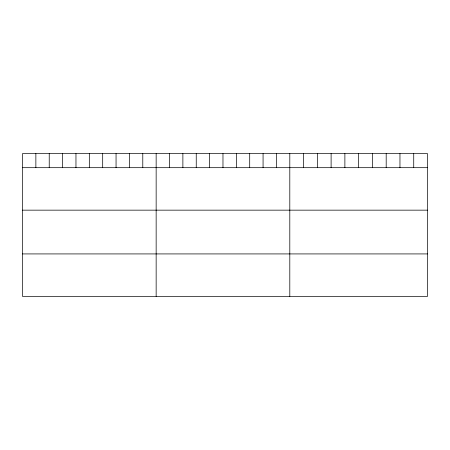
<?xml version="1.0" encoding="UTF-8"?>
<svg xmlns="http://www.w3.org/2000/svg" width="450" height="450" viewBox="0 0 450 450"><rect width="100%" height="100%" fill="white"/><g stroke="black" fill="none" stroke-linecap="round" stroke-linejoin="round"><path stroke-width="0.67" d="M427.5 167.681L427.5 296.404L22.5 296.404L22.5 153.596L427.5 153.596L427.5 167.681L22.5 167.681M22.5 210.156L427.5 210.156M22.5 253.924L427.5 253.924M413.73 153.596L413.73 167.681M399.96 153.596L399.96 167.681M386.19 153.596L386.19 167.681M372.42 153.596L372.42 167.681M358.65 153.596L358.65 167.681M344.88 153.596L344.88 167.681M331.11 153.596L331.11 167.681M317.34 153.596L317.34 167.681M303.57 153.596L303.57 167.681M289.8 153.596L289.8 296.404M276.435 153.596L276.435 167.681M263.07 153.596L263.07 167.681M249.705 153.596L249.705 167.681M236.34 153.596L236.34 167.681M222.975 153.596L222.975 167.681M209.61 153.596L209.61 167.681M196.245 153.596L196.245 167.681M182.88 153.596L182.88 167.681M169.515 153.596L169.515 167.681M156.15 153.596L156.15 296.404M142.785 153.596L142.785 167.681M129.42 153.596L129.42 167.681M116.055 153.596L116.055 167.681M102.69 153.596L102.69 167.681M89.325 153.596L89.325 167.681M75.96 153.596L75.96 167.681M62.595 153.596L62.595 167.681M49.23 153.596L49.23 167.681M35.865 153.596L35.865 167.681"/></g></svg>
